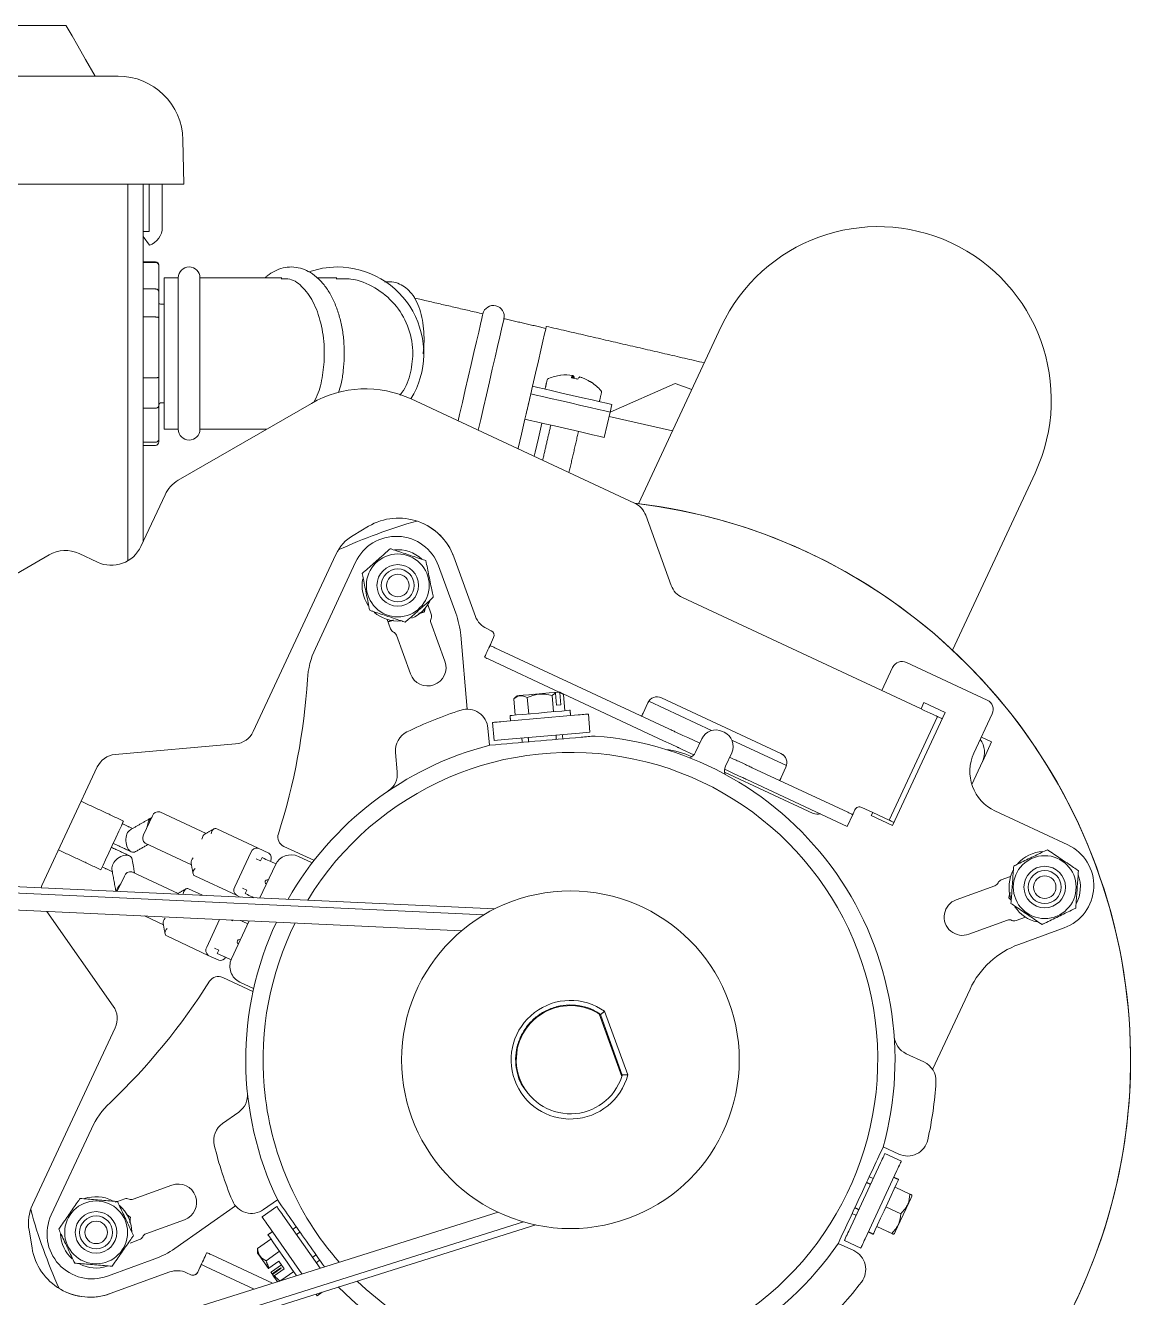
# Model space of a CAD drawing. Extents: x 7.8 to 40.8, y 9.2 to 40.5.
# Drawn here: x 34.44 to 40.82, y 33.19 to 40.54 of the extents above; entities that cross this region are included whole.
import ezdxf

# ---------------------------------------------------------------- set-up
doc = ezdxf.new("R2010")
doc.units = 0
doc.header["$LTSCALE"] = 0.5
doc.header["$MEASUREMENT"] = 0
doc.layers.add('OBJ', color=3, linetype='CONTINUOUS')

msp = doc.modelspace()

# ---------------------------------------------------------------- linework, layer by layer
at = {"layer": 'OBJ', "linetype": 'Continuous', "lineweight": 15}
for p, q in [((18.7183468, 40.244176), (34.9683461, 40.244176)), ((34.9683461, 40.244176), (34.9748346, 40.244176)), ((35.3497783, 39.8757254), (35.3542557, 39.619172)), ((32.8401095, 39.619172), (34.9683461, 39.619172)), ((35.3542557, 39.619172), (34.9683461, 39.619172)), ((35.0308465, 37.4444285), (35.0308465, 39.619172)), ((35.1206477, 39.619172), (35.1206477, 37.5571892)), ((35.1206477, 39.619172), (35.1206477, 39.3563953)), ((35.1556478, 39.3463986), (35.1556478, 39.619172)), ((35.2306464, 39.619172), (35.2306464, 39.3714607)), ((35.1206477, 39.3563953), (35.1206477, 39.3463986)), ((35.1206477, 39.3463986), (35.1556478, 39.3463986)), ((35.1560233, 39.2673075), (35.1206477, 39.3178353)), ((35.1206477, 39.3178353), (35.1206477, 39.266397)), ((35.1206477, 39.266397), (35.1206477, 39.1715927)), ((35.1206477, 39.168176), (35.1906456, 39.168176)), ((35.210646, 39.1515994), (35.210646, 39.1510268)), ((35.210646, 39.1486708), (35.210646, 38.9982042)), ((35.1906456, 39.0146964), (35.1206477, 39.0146964)), ((35.2406478, 38.204092), (35.2406478, 39.0790976)), ((35.3231463, 39.0790976), (35.3231463, 38.204092)), ((35.4481471, 38.6415901), (35.4481471, 39.0790976)), ((35.9210513, 39.0790976), (35.6406466, 39.0790976)), ((36.239272, 39.0790976), (36.1270158, 39.0790976)), ((35.210646, 38.9982042), (35.210646, 38.8479442)), ((35.1206477, 38.8528158), (35.1906456, 38.8528158)), ((35.210646, 38.8479442), (35.210646, 38.5041615)), ((37.9814383, 37.7743754), (38.4583389, 38.7970878)), ((37.9814383, 37.7743754), (38.4583389, 38.7970878)), ((35.4481471, 38.204092), (35.4481471, 38.6415901)), ((35.1906456, 38.5021528), (35.1206477, 38.5021528)), ((35.210646, 38.5041615), (35.210646, 38.3408636)), ((37.6018131, 38.515585), (37.5998794, 38.5008762)), ((37.6034698, 38.5001722), (37.6056311, 38.5147026)), ((37.6451227, 38.5055883), (37.6450171, 38.5052691)), ((37.3689771, 38.4529391), (37.3588561, 38.4090945)), ((37.8168098, 38.3033643), (38.1934643, 38.4678543)), ((38.1934643, 38.4678543), (38.2887519, 38.4334056)), ((35.3226253, 37.9098797), (36.0920438, 38.354108)), ((36.0920697, 38.3540986), (35.3226511, 37.9098704)), ((36.6686812, 38.3792827), (36.6687047, 38.3792734)), ((37.9580752, 37.7780268), (36.6687047, 38.3792734)), ((37.3588561, 38.4090945), (37.3532312, 38.3847363)), ((37.3589711, 38.4090663), (37.3533485, 38.3847082)), ((37.3588561, 38.4090945), (37.358957, 38.4090663)), ((35.1206477, 38.3262393), (35.1906456, 38.3262393)), ((35.210646, 38.3408636), (35.210646, 38.1475474)), ((37.3251114, 38.2629364), (37.3322264, 38.2937524)), ((37.7830652, 38.1572155), (37.8168098, 38.3033643)), ((37.8111849, 38.2790061), (38.1773358, 38.1944708)), ((37.8269309, 38.3472089), (37.8168098, 38.3033643)), ((35.6406466, 38.204092), (35.8322145, 38.204092)), ((35.1906456, 38.1290559), (35.1206477, 38.1290559)), ((35.210646, 38.1475474), (35.210646, 38.1315902)), ((40.2709537, 37.951847), (39.7940531, 36.9291346)), ((40.2709537, 37.951847), (39.7940531, 36.9291346)), ((35.2462399, 37.8265271), (35.1068283, 37.5275464)), ((35.1068518, 37.5275371), (35.2462657, 37.8265083)), ((38.1701269, 37.3024662), (38.0227087, 37.7074962)), ((36.421681, 37.644165), (36.3324594, 37.5914407)), ((33.9774083, 37.1332171), (34.5763564, 37.4790273)), ((34.5763799, 37.4790086), (33.977433, 37.1332077)), ((34.7498083, 37.4865929), (34.7498317, 37.4865835)), ((34.7498317, 37.4865835), (34.8570145, 37.4366095)), ((36.2330675, 37.4818621), (35.7559605, 36.4587084)), ((36.914121, 37.4677447), (37.0393869, 37.1235771)), ((37.0394127, 37.1235678), (36.9141444, 37.4677353)), ((36.3463562, 37.4360181), (36.1147077, 36.9392533)), ((36.8263168, 37.4150673), (36.9257579, 37.1418528)), ((36.7640111, 37.1915358), (36.7838496, 37.1370281)), ((39.6125241, 36.5894726), (38.2347604, 37.2319356)), ((36.5489275, 37.0515259), (36.529089, 37.1060337)), ((36.7827819, 37.1125573), (36.7826294, 37.1122288)), ((36.5657999, 37.033316), (36.5654737, 37.0334662)), ((36.7815616, 37.0877674), (36.862875, 36.8643579)), ((37.1040462, 37.0530278), (37.1040228, 37.0530372)), ((37.1040462, 37.0530278), (37.129627, 37.0411068)), ((36.6636594, 36.7918468), (36.582346, 37.0152563)), ((36.9913653, 36.5874263), (36.9540091, 37.0144209)), ((37.1230681, 36.9558863), (37.1230118, 36.9559144)), ((37.1441128, 37.0012421), (37.1314339, 36.9740587)), ((37.1441362, 37.0012327), (37.1314573, 36.9740493)), ((37.091372, 36.8879182), (37.0913157, 36.8879464)), ((38.1569036, 36.473802), (37.1514014, 36.9426794)), ((37.5232664, 36.6865202), (37.1197054, 36.8747019)), ((39.4484706, 36.829271), (39.3859232, 36.6951371)), ((39.5282047, 36.8582942), (39.9949536, 36.6406387)), ((37.3771599, 36.6737357), (37.3513023, 36.6714736)), ((37.4821415, 36.6678691), (37.4904204, 36.5732245)), ((37.5207883, 36.6863043), (37.4962894, 36.6841642)), ((37.5077762, 36.6108833), (37.5016561, 36.680832)), ((37.5245852, 36.6866329), (37.5207883, 36.6863043)), ((37.5261551, 36.6829815), (37.5322728, 36.6130235)), ((38.1252076, 36.405834), (37.545712, 36.6760542)), ((37.5476245, 36.6735949), (37.5559034, 36.5789596)), ((37.2604169, 36.6484671), (37.2686982, 36.5538318)), ((37.3385389, 36.6553005), (37.3468178, 36.5606652)), ((37.5077762, 36.6108833), (37.5322728, 36.6130235)), ((38.0071035, 36.5657246), (38.0345733, 36.6246346)), ((38.0395599, 36.6333454), (38.4020946, 36.4642935)), ((38.8031024, 36.3324686), (38.1143098, 36.6536579)), ((39.6124983, 36.589482), (39.6294035, 36.6257329)), ((39.6294035, 36.6257329), (39.751755, 36.5686814)), ((37.6316741, 36.5544701), (37.1983295, 36.5165578)), ((37.6914453, 36.5596984), (37.700562, 36.4554982)), ((39.7067464, 36.5455341), (39.4278178, 35.9473663)), ((39.751755, 36.5686814), (39.4474709, 35.9161372)), ((39.7348521, 36.5324305), (39.7329912, 36.533294)), ((40.0239745, 36.5609093), (39.9178524, 36.3333322)), ((37.1113701, 36.4778852), (37.120001, 36.3792231)), ((37.147675, 36.4071199), (37.1385583, 36.5113295)), ((37.6407908, 36.4502699), (37.2074462, 36.4123482)), ((37.6407908, 36.4502699), (37.700562, 36.4554982)), ((38.1074083, 36.4968836), (38.1073966, 36.496893)), ((38.2002883, 36.453574), (38.2370695, 36.4364248)), ((38.4662775, 36.459741), (38.4753403, 36.455517)), ((35.6535672, 36.3870139), (34.9576314, 36.3261233)), ((37.2074462, 36.4123482), (37.147675, 36.4071199)), ((38.0757122, 36.4289155), (38.0757005, 36.4289155)), ((38.1685922, 36.3855965), (38.1252076, 36.405834)), ((38.1685922, 36.3855965), (38.2053735, 36.3684473)), ((38.2370695, 36.4364248), (38.264835, 36.4234713)), ((38.264835, 36.4234713), (38.3348399, 36.3908342)), ((38.3107517, 36.3391706), (38.346674, 36.4162061)), ((38.5200813, 36.4092694), (38.8355659, 36.2621633)), ((39.9614272, 36.4267754), (40.0202903, 36.3993291)), ((40.0202903, 36.3993291), (39.9685727, 36.2884081)), ((36.5876635, 36.225246), (36.5777677, 36.338354)), ((38.2331389, 36.3555032), (38.3006376, 36.3240301)), ((38.4829481, 36.258878), (38.5188704, 36.3359135)), ((38.5070387, 36.3105322), (38.5301061, 36.2997752)), ((34.8552381, 36.2544288), (34.5358816, 35.5695667)), ((38.4778465, 36.2413909), (38.4984101, 36.2318072)), ((38.9892238, 35.9863862), (38.4779662, 36.224786)), ((38.4984101, 36.2318072), (38.5261872, 36.2188537)), ((38.5261872, 36.2188537), (38.562999, 36.2016857)), ((38.5578833, 36.2868218), (38.594695, 36.2696632)), ((39.1893593, 35.9923655), (38.6380938, 36.2494257)), ((38.8320999, 36.2527392), (38.8046301, 36.1938292)), ((38.8321233, 36.2527298), (38.8046536, 36.1938198)), ((39.9056898, 36.1534951), (39.9674886, 36.2860239)), ((39.1576633, 35.924388), (38.6063977, 36.1814483)), ((38.8046301, 36.1938292), (38.79874, 36.1812042)), ((39.2302871, 36.0063796), (39.2260608, 35.9973122)), ((39.2701541, 36.0208912), (39.3335955, 35.9913048)), ((40.4601139, 35.8046249), (40.0387748, 36.001095)), ((35.1734706, 35.971058), (35.1227573, 35.8622959)), ((35.2160104, 35.9953504), (35.4834311, 35.87065)), ((39.2176715, 35.9791586), (39.1859755, 35.9111905)), ((39.3251195, 35.9731887), (39.3335721, 35.9913142)), ((39.4474709, 35.9161372), (39.3251195, 35.9731887)), ((39.3335955, 35.9913048), (39.4278178, 35.9473663)), ((39.4540626, 35.9351356), (39.4559235, 35.9342627)), ((35.5447512, 35.8972233), (35.7850729, 35.7851666)), ((39.1859755, 35.9111905), (39.1576633, 35.924388)), ((29.4021276, 35.7947596), (37.1498855, 35.4347007)), ((35.3989075, 35.6893955), (35.1314868, 35.8140959)), ((35.7850729, 35.7851666), (35.8459541, 35.7567722)), ((36.1054361, 35.7152179), (35.9328361, 35.7957077)), ((29.7512067, 35.7410216), (37.0869252, 35.4001112)), ((35.6495591, 35.5614755), (35.7425354, 35.7608648)), ((35.7975335, 35.7114915), (35.7718989, 35.72345)), ((35.8066197, 35.730978), (35.7975335, 35.7114915)), ((35.819078, 35.7251677), (35.8066197, 35.730978)), ((35.8860417, 35.693948), (35.8569223, 35.707521)), ((36.0963757, 35.7001337), (36.0164727, 35.7373984)), ((36.1054361, 35.7152179), (36.1072923, 35.7143168)), ((35.0541486, 35.6482449), (35.3215693, 35.5235444)), ((35.8835801, 35.6890294), (35.7943609, 35.4976938)), ((30.1084251, 35.6267872), (36.958571, 35.3084421)), ((34.5306368, 35.5564255), (34.5358816, 35.5695667)), ((34.9705918, 35.5359816), (35.0116111, 35.6239431)), ((35.6582886, 35.5132755), (35.4179669, 35.6253323)), ((39.8159402, 35.4873217), (40.0393474, 35.5686375)), ((40.0574048, 35.5851766), (40.0575573, 35.5855051)), ((40.0756147, 35.6020536), (40.1301224, 35.6218874)), ((35.3828917, 35.5501178), (35.4622081, 35.5131347)), ((35.6582886, 35.5132755), (35.6803259, 35.5029972)), ((35.6928687, 35.5539663), (35.7185034, 35.5420172)), ((35.7185034, 35.5420172), (35.7094172, 35.5225307)), ((35.7094172, 35.5225307), (35.7218755, 35.5167204)), ((35.75593, 35.4994773), (35.7566668, 35.5005004)), ((34.5645153, 35.4197009), (34.9474727, 34.8727837)), ((35.2370457, 35.3422806), (35.1270798, 35.3935594)), ((35.5618347, 35.3733595), (35.4876973, 35.21437)), ((35.6365165, 35.3661882), (35.6277213, 35.3702901)), ((35.7326771, 35.3654185), (35.6300093, 35.145238)), ((35.6382014, 35.369802), (35.6365165, 35.3661882)), ((35.6936337, 35.3632783), (35.6951145, 35.3671644)), ((35.7248863, 35.3487104), (35.6959053, 35.3622176)), ((40.1118562, 35.3694171), (39.8884491, 35.2881014)), ((40.1366508, 35.3681969), (40.1363246, 35.3683471)), ((40.2156269, 35.38697), (40.1611192, 35.3671268)), ((35.4964268, 35.1661606), (35.2561051, 35.2782267)), ((40.4391584, 35.324662), (40.1777639, 35.2295199)), ((35.5318517, 35.2086629), (35.5574864, 35.1967139)), ((35.5574864, 35.1967139), (35.5484002, 35.1772274)), ((35.557308, 35.1377663), (35.4964268, 35.1661606)), ((35.5484002, 35.1772274), (35.5608585, 35.1714171)), ((35.5608585, 35.1714171), (35.5987028, 35.1537703)), ((35.5987028, 35.1537703), (35.6278222, 35.140188)), ((35.5799484, 35.0389352), (35.7525485, 34.9584502)), ((35.7582813, 34.9750878), (35.6783782, 35.0123525)), ((39.8956204, 34.9709859), (39.6793635, 34.5072242)), ((35.7544352, 34.9576101), (35.7525485, 34.9584502)), ((37.7604295, 34.8237577), (37.7534764, 34.8282445)), ((37.7534764, 34.8282445), (37.8848647, 34.4672563)), ((37.7534764, 34.8282445), (37.8848647, 34.4672563)), ((37.8873076, 34.4751644), (37.7604295, 34.8237577)), ((37.785332, 34.8430565), (37.9187878, 34.4763894)), ((34.9583658, 34.7482616), (34.4812612, 33.7251033)), ((39.5266348, 34.5984569), (39.6295326, 34.5504775)), ((37.8805704, 34.4790599), (37.8846395, 34.4825)), ((37.8848647, 34.4672563), (37.8873076, 34.4751644)), ((35.5788127, 34.1960833), (35.671817, 34.2612072)), ((34.8208481, 34.1645585), (34.5891996, 33.6677843)), ((39.4835739, 34.0185975), (39.3938103, 34.0604522)), ((39.4041402, 34.0225352), (39.4989397, 33.9783292)), ((39.1949443, 33.573914), (39.3787824, 33.9681589)), ((39.2897439, 33.529708), (39.473582, 33.9239529)), ((39.3365194, 33.877527), (39.3141231, 33.8879695)), ((35.0632161, 33.7574682), (35.2866232, 33.8387839)), ((39.5486838, 33.7868669), (39.4625856, 33.8270179)), ((39.4952133, 33.8118023), (39.5588518, 33.7821267)), ((34.9594453, 33.73992), (34.9639743, 33.7415674)), ((34.9716408, 33.7443599), (35.0139507, 33.7597585)), ((35.0384191, 33.7586884), (35.0387476, 33.7585383)), ((35.8960455, 33.754441), (35.8149128, 33.6976289)), ((37.1698695, 33.682432), (30.6286047, 31.6238753)), ((35.302754, 33.4732948), (35.6538629, 33.7191476)), ((35.8067746, 33.6553049), (35.8924575, 33.7153038)), ((35.9268733, 33.6661557), (36.141978, 33.3589525)), ((39.4958586, 33.6735805), (39.4097581, 33.7137268)), ((37.3871002, 33.6092685), (29.988696, 31.2809656)), ((37.317391, 33.6266149), (30.3124466, 31.4221347)), ((34.4612091, 33.5785275), (34.4781706, 33.4762938)), ((35.3591296, 33.6395683), (35.1357225, 33.5582526)), ((35.8411904, 33.6061569), (36.0373413, 33.3260244)), ((39.4430311, 33.5602895), (39.3569305, 33.6004405)), ((39.453199, 33.5555492), (39.3895582, 33.5852248)), ((35.0994576, 33.5248364), (35.0449498, 33.5049979)), ((35.1176651, 33.5417088), (35.1175149, 33.5413802)), ((35.7805016, 33.473154), (35.8583209, 33.527643)), ((39.1338988, 33.5030737), (39.2236648, 33.4612143)), ((39.2643861, 33.475327), (39.1695865, 33.519533)), ((35.4879578, 33.4493873), (35.4879015, 33.4494107)), ((35.5162911, 33.4361757), (35.8672827, 33.2725023)), ((35.82995, 33.4025343), (35.9077693, 33.4570279)), ((35.1869755, 33.4130237), (34.9137656, 33.3135825)), ((35.4350434, 33.3361384), (35.4477223, 33.3633266)), ((35.4350692, 33.3361244), (35.4477481, 33.3633172)), ((35.4562618, 33.3814098), (35.4562054, 33.381438)), ((35.4845951, 33.3681982), (35.4562618, 33.3814098)), ((35.4845951, 33.3681982), (35.7613249, 33.2391565)), ((35.8340613, 33.370512), (35.8015885, 33.4168863)), ((35.8464915, 33.3593514), (35.9040123, 33.3996291)), ((35.8605877, 33.3392219), (35.9181062, 33.3794996)), ((35.8648234, 33.3265782), (35.9148491, 33.3616089)), ((35.8668228, 33.3237247), (35.9168508, 33.3587507)), ((35.9347744, 33.3556953), (35.8772536, 33.3154176)), ((35.9347744, 33.3556953), (35.9040123, 33.3996291)), ((35.9148491, 33.3616089), (35.9137696, 33.3565918)), ((35.9168508, 33.3587507), (35.9148491, 33.3616089)), ((35.274017, 33.3377295), (34.9298471, 33.2124611)), ((34.929873, 33.2124471), (35.2740428, 33.3377154)), ((35.3695957, 33.3335524), (35.3696215, 33.3335431)), ((35.3696215, 33.3335431), (35.3951998, 33.3216174)), ((35.857868, 33.3365139), (35.8648234, 33.3265782)), ((35.8962942, 33.2816354), (35.8648234, 33.3265782)), ((35.8668228, 33.3237247), (35.8737782, 33.313789)), ((35.9161444, 33.2878821), (35.9899955, 33.3395927)), ((36.1251103, 33.2006763), (36.1185468, 33.2100488)), ((36.1547813, 33.2214535), (36.1251103, 33.2006763))]:
    msp.add_line(p, q, dxfattribs=at)
at = {"layer": 'OBJ', "linetype": 'Continuous', "lineweight": 15, "flags": 128}
for points in [[(34.674521, 40.536586), (34.6759196, 40.5341643), (34.6871014, 40.5147998), (34.7094578, 40.4760803), (34.7429678, 40.4180338), (34.7876103, 40.3407167), (34.8433477, 40.244176)], [(36.2406471, 39.1415933), (36.156147, 39.1344032), (36.0771286, 39.1141001)], [(36.7660152, 38.9441189), (36.7465897, 38.9486057), (36.7272041, 38.953083), (36.7078959, 38.9575417), (36.6887051, 38.9619721), (36.6857812, 38.9626386)], [(36.9393098, 38.2530899), (36.9477037, 38.289444), (36.963689, 38.3586886), (36.9805402, 38.4316691), (36.9976825, 38.5059262), (37.0145337, 38.5789161), (37.0305166, 38.6481513), (37.0450916, 38.7112759), (37.0577611, 38.7661497), (37.068091, 38.8108955), (37.0757317, 38.8439925), (37.0804226, 38.8643144), (37.0820042, 38.8711666), (37.0820042, 38.8711666)], [(37.2038019, 38.8430444), (37.2022202, 38.8362016), (37.1975293, 38.8158797), (37.1898887, 38.7827827), (37.1795564, 38.738037), (37.1668892, 38.6831632), (37.1523143, 38.6200292), (37.136329, 38.5507939), (37.1194777, 38.4778041), (37.1023355, 38.4035564), (37.0854867, 38.3305665), (37.0695014, 38.2613313), (37.0551305, 38.1990796)], [(37.3689771, 38.4529391), (37.3865277, 38.5289608), (37.402757, 38.5992567), (37.4171513, 38.6616023), (37.4292553, 38.7140262), (37.4386841, 38.7548765), (37.445142, 38.7828484), (37.4484226, 38.7970503), (37.4488356, 38.7988431)], [(37.8269309, 38.3472089), (37.8191307, 38.3490111), (37.7962556, 38.3542957), (37.7598663, 38.3626967), (37.712443, 38.3736414), (37.6572172, 38.3863978), (37.5979552, 38.400074), (37.5386908, 38.4137596), (37.4834673, 38.4265065), (37.4360441, 38.4374606), (37.3996548, 38.4458616), (37.3767797, 38.4511368), (37.3689771, 38.4529391)], [(37.3322264, 38.2937524), (37.3348335, 38.3050445), (37.3374477, 38.316374), (37.3400689, 38.3277224), (37.3426948, 38.3390989), (37.3453254, 38.3504942), (37.3479583, 38.3618988), (37.3505936, 38.3733129), (37.3532312, 38.3847363)], [(37.8168098, 38.3033643), (37.8090073, 38.3051665), (37.7861322, 38.3104511), (37.7497429, 38.3188521), (37.7023196, 38.3297968), (37.6470962, 38.3425438), (37.5878318, 38.3562294), (37.5285674, 38.369915), (37.4733439, 38.3826619), (37.4259207, 38.3936066), (37.3895314, 38.4020076), (37.3666563, 38.4072922), (37.3589711, 38.4090663)], [(37.2855612, 38.0916317), (37.2862206, 38.0944852), (37.3050547, 38.1760638), (37.3251114, 38.2629364)], [(37.3251114, 38.2629364), (37.332914, 38.2611341), (37.355789, 38.2558589), (37.3921784, 38.2474579), (37.4396016, 38.2365038), (37.4948251, 38.2237569), (37.5540895, 38.2100713), (37.6133538, 38.196395), (37.6685773, 38.1836387), (37.7160006, 38.172694), (37.7523899, 38.164293), (37.7752649, 38.1590084), (37.7830652, 38.1572155)], [(37.3782182, 38.0484253), (37.3836577, 38.0719856), (37.4024919, 38.1535642), (37.4225486, 38.2404462)], [(37.4962894, 36.6841642), (37.4652011, 36.6814421), (37.4270799, 36.6781099), (37.3862179, 36.6745336), (37.3472121, 36.6711169), (37.3144506, 36.668254), (37.2916249, 36.6662546), (37.2812997, 36.6653535), (37.2808421, 36.665316)], [(39.7067464, 36.5455341), (39.7049418, 36.5463789), (39.6995845, 36.5488757), (39.6908808, 36.5529307), (39.679164, 36.5583937), (39.6648847, 36.5650582), (39.648592, 36.5726519), (39.6309124, 36.5808933), (39.6125241, 36.5894726)], [(37.1385583, 36.5113295), (37.1397058, 36.5114234), (37.1431084, 36.5117237), (37.1486324, 36.5122024), (37.1560642, 36.5128595), (37.1651222, 36.513648), (37.1754568, 36.5145491), (37.1866691, 36.5155347), (37.1983295, 36.5165578)], [(37.2389616, 36.5512318), (37.2397993, 36.5512975), (37.2515842, 36.55233), (37.2763881, 36.5544983), (37.3122026, 36.5576334), (37.3561269, 36.5614819), (37.4046015, 36.5657152), (37.4537002, 36.5700143), (37.4994456, 36.5740129), (37.53813, 36.5774015), (37.5666205, 36.5798983), (37.5826082, 36.5812969), (37.5856377, 36.5815597)], [(37.6316741, 36.5544701), (37.6433345, 36.5554839), (37.6545491, 36.5564695), (37.6648814, 36.5573706), (37.6739394, 36.5581684), (37.6813735, 36.5588161), (37.6868975, 36.5592948), (37.6902978, 36.5595952), (37.6914453, 36.5596984)], [(39.7329912, 36.533294), (39.7278638, 36.5356876), (39.7229335, 36.5379873), (39.7183904, 36.5400993), (39.7144082, 36.5419578), (39.7111417, 36.5434878), (39.7087129, 36.5446142), (39.7072204, 36.5453088), (39.7067464, 36.5455341)], [(37.543309, 36.417126), (37.543079, 36.4197542), (37.5422694, 36.4290094), (37.5416664, 36.4358897), (37.5412956, 36.4401231), (37.5411712, 36.4415498)], [(38.1569036, 36.473802), (38.1630706, 36.4709297), (38.1691625, 36.4680856), (38.1751112, 36.4653166), (38.1808417, 36.4626414), (38.1862859, 36.460107), (38.1913828, 36.4577229), (38.196069, 36.4555452), (38.2002883, 36.453574)], [(37.3070658, 36.4210683), (37.3071901, 36.4196416), (37.3075609, 36.4154083), (37.308164, 36.4085279), (37.3089736, 36.3992728), (37.30922, 36.3964474)], [(38.2331389, 36.3555032), (38.2291919, 36.357343), (38.2252917, 36.359164), (38.2214855, 36.3609381), (38.21782, 36.3626464), (38.2143329, 36.3642703), (38.2110734, 36.3657909), (38.2080744, 36.3671895), (38.2053735, 36.3684473)], [(38.594695, 36.2696632), (38.598919, 36.267692), (38.6036076, 36.2655049), (38.6087068, 36.2631301), (38.6141534, 36.2605864), (38.6198862, 36.2579112), (38.6258349, 36.2551422), (38.6319268, 36.252298), (38.6380938, 36.2494257)], [(38.6063977, 36.1814483), (38.6002308, 36.1843206), (38.5941389, 36.1871647), (38.5881902, 36.1899431), (38.5824573, 36.1926089), (38.5770108, 36.1951527), (38.5719115, 36.1975275), (38.5672229, 36.1997145), (38.562999, 36.2016857)], [(34.9413598, 35.8013115), (34.9616019, 35.8447243), (34.9798634, 35.883885), (34.9943563, 35.9149639), (35.0036607, 35.9349103), (35.0068662, 35.9417907)], [(39.1893593, 35.9923655), (39.1948857, 35.9897842), (39.2001961, 35.9873061), (39.2050935, 35.9850252), (39.2093832, 35.9830258), (39.2129032, 35.9813832), (39.2155197, 35.9801629), (39.2171295, 35.979412), (39.2176715, 35.9791586)], [(34.8758533, 35.6608322), (34.8790612, 35.6677126), (34.8883656, 35.687659), (34.9028561, 35.7187379), (34.9211176, 35.7578986), (34.9413598, 35.8013115)], [(35.6842261, 35.3676712), (35.6854651, 35.3670893), (35.6906605, 35.3646675), (35.6959053, 35.3622176)], [(39.3787824, 33.9681589), (39.3837291, 33.9787657), (39.3884858, 33.9889689), (39.3928693, 33.9983695), (39.3967131, 34.0066062), (39.399867, 34.0133692), (39.4022089, 34.0183957), (39.4036521, 34.0214886), (39.4041402, 34.0225352)], [(39.4989397, 33.9783292), (39.4984516, 33.9772826), (39.4970085, 33.9741897), (39.4946665, 33.9691632), (39.4915126, 33.9624002), (39.4876688, 33.9541635), (39.4832853, 33.9447629), (39.4785287, 33.9345597), (39.473582, 33.9239529)], [(39.4832947, 33.8714257), (39.4803145, 33.8650381), (39.4716202, 33.8463917), (39.4579134, 33.8169977), (39.4403066, 33.7792356), (39.4202241, 33.7361701), (39.399292, 33.6912836), (39.3792095, 33.648218), (39.3616027, 33.6104559), (39.3478959, 33.5810619), (39.3392016, 33.5624202), (39.3362238, 33.556028)], [(39.4590258, 33.5590974), (39.4656362, 33.5732758), (39.4771794, 33.5980281), (39.4923527, 33.6305713), (39.5094527, 33.6672399), (39.5265503, 33.7039085), (39.541726, 33.7364517), (39.5532668, 33.761204), (39.5598796, 33.7753824)], [(35.8411904, 33.6061569), (35.8344767, 33.6157452), (35.8280187, 33.6249675), (35.82207, 33.6334624), (35.8168558, 33.6409106), (35.8125755, 33.6470259), (35.8093935, 33.6515643), (35.8074364, 33.6543615), (35.8067746, 33.6553049)], [(35.8924575, 33.7153038), (35.8931192, 33.7143604), (35.8950787, 33.7115632), (35.8982584, 33.7070201), (35.9025386, 33.7009095), (35.9077529, 33.6934612), (35.9137039, 33.6849617), (35.9201595, 33.6757441), (35.9268733, 33.6661557)], [(39.2149893, 33.674904), (39.2173758, 33.6737917), (39.2257956, 33.6698634), (39.2320517, 33.6669489), (39.2359049, 33.6651514), (39.237205, 33.664546)], [(36.00431, 33.5983003), (36.0021535, 33.5967891), (35.9945433, 33.5914575), (35.9888879, 33.5875011), (35.9854055, 33.5850606), (35.9842298, 33.5842393)], [(35.9521489, 33.3936452), (35.9237522, 33.4341998), (35.8967166, 33.4728114), (35.8732314, 33.5063496), (35.8551999, 33.5321016), (35.8440838, 33.547979), (35.8407469, 33.5527427)], [(39.1695865, 33.519533), (39.1700746, 33.5205796), (39.1715155, 33.5236725), (39.1738598, 33.528699), (39.1770136, 33.535462), (39.1808551, 33.5437034), (39.1852386, 33.553104), (39.1899976, 33.5633025), (39.1949443, 33.573914)], [(39.2897439, 33.529708), (39.2847971, 33.5190965), (39.2800405, 33.508898), (39.2756546, 33.4994974), (39.2718132, 33.491256), (39.2686593, 33.484493), (39.2663174, 33.4794665), (39.2648742, 33.4763736), (39.2643861, 33.475327)], [(35.4879578, 33.4493873), (35.4885046, 33.4491291), (35.4901191, 33.4483782), (35.4927379, 33.447158), (35.4962602, 33.4455153), (35.5005546, 33.4435113), (35.505452, 33.4412257), (35.5107648, 33.4387523), (35.5162911, 33.4361757)], [(35.7802717, 33.4473316), (35.780748, 33.4466511), (35.7873679, 33.4371988), (35.801084, 33.4176091), (35.820357, 33.390083), (35.8430161, 33.3577228)], [(36.0063328, 33.3162624), (36.0038994, 33.3197354), (35.979607, 33.3544328), (35.9521489, 33.3936452)], [(35.8737782, 33.313789), (35.8943512, 33.2844091), (35.8972962, 33.2802039)]]:
    msp.add_lwpolyline(points, dxfattribs=at)
at = {"layer": 'OBJ', "linetype": 'Continuous', "lineweight": 15}
for centre, radius in [((36.5905471, 37.3026481), 0.1815064), ((36.5905471, 37.3026481), 0.12), ((36.5905471, 37.3026481), 0.095), ((36.5905471, 37.3026481), 0.095), ((36.5905471, 37.3026481), 0.065), ((36.5905471, 37.3026481), 0.065), ((40.3267398, 35.5604328), 0.1815064), ((40.3267398, 35.5604328), 0.12), ((40.3267398, 35.5604328), 0.095), ((40.3267398, 35.5604328), 0.095), ((40.3267398, 35.5604328), 0.065), ((40.3267398, 35.5604328), 0.065), ((37.5875358, 34.5634441), 0.975), ((34.8483318, 33.5664554), 0.1815064), ((34.8483318, 33.5664554), 0.12), ((34.8483318, 33.5664554), 0.095), ((34.8483318, 33.5664554), 0.095), ((34.8483318, 33.5664554), 0.065), ((34.8483318, 33.5664554), 0.065)]:
    msp.add_circle(centre, radius, dxfattribs=at)
for centre, radius, start, end in [((34.9748353, 39.8691764), 0.375, 1, 90), ((35.1206468, 39.3714622), 0.11, 288.76054988, 359.99999899), ((39.3646456, 38.3744684), 1, 335, 155), ((39.3646456, 38.3744684), 1, 335, 155), ((35.1906468, 39.1515948), 0.02, 0, 90), ((35.3856468, 39.0790948), 0.0625, 0, 180), ((36.2406468, 38.6415948), 0.5, 328.47214485, 90), ((35.2206468, 38.9365948), 0.01, 180, 270), ((37.1429035, 38.8571078), 0.0625, 347, 167), ((37.4674677, 38.4839053), 0.015, 113.1667612, 167), ((37.564797, 38.2564547), 0.2624, 97.26133146, 113.1667612), ((37.5631932, 38.2584488), 0.2600202, 81.45846981, 97.13063697), ((37.5319302, 38.5149304), 0.0018333, 70.17186698, 123.57202255), ((37.6215854, 38.4934039), 0.0297144, 131.71404606, 163.00903398), ((37.5406319, 38.1904346), 0.3160495, 73.56070532, 80.43143672), ((37.5740169, 38.4973547), 0.0360611, 1.31505442, 28.75536577), ((37.5549366, 38.173235), 0.3295902, 76.76494073, 78.58433874), ((37.6620972, 38.4770375), 0.0360366, 125.23872349, 152.70288067), ((37.562447, 38.2559127), 0.2626743, 56.96180089, 72.52974407), ((37.5672381, 38.2578543), 0.2596886, 56.85487215, 72.54748255), ((36.4045439, 37.8128112), 0.6250268, 65.00105499, 119.99859134), ((36.4045684, 37.8128075), 0.6250213, 65.00092201, 119.99874465), ((37.7068452, 38.4717483), 0.0045251, 65.63713941, 105.22901056), ((37.564797, 38.2564547), 0.2624, 40.8332388, 56.73866854), ((37.7519838, 38.4182195), 0.015, 347, 40.8332388), ((35.2206468, 38.3465948), 0.01, 90, 180), ((35.3856468, 38.2040948), 0.0625, 180, 0), ((35.1906468, 38.1315948), 0.02, 270, 0), ((35.4166451, 37.7470421), 0.1880315, 120.00143974, 154.99344562), ((35.4166367, 37.747073), 0.1879794, 119.99854838, 155.00276431), ((37.5875358, 34.5634441), 3.235, 226.6200736, 83.37992641), ((37.9052404, 37.6647295), 0.1250111, 20.0050403, 64.99858686), ((37.5875358, 34.5634441), 3.235, 290, 83.37992641), ((36.5946496, 37.3514529), 0.3399978, 19.99932738, 120.57957221), ((37.5875358, 34.5634441), 3.235, 105.91143822, 114.4814345), ((37.5875358, 34.5634441), 3.235, 105.91143822, 114.4814345), ((36.5946272, 37.3514648), 0.339996, 19.99900214, 65.0000556), ((36.459674, 37.376187), 0.2500354, 120.58301096, 154.99860512), ((36.5819965, 37.3261404), 0.26, 20, 155), ((34.6703485, 37.3162216), 0.18799, 64.99605118, 119.99899942), ((34.6703789, 37.3162556), 0.1879477, 64.99237509, 120.00886498), ((34.9364466, 37.6069972), 0.1879956, 244.99744502, 334.99987583), ((34.9364718, 37.6069852), 0.187993, 244.99729493, 335.00037183), ((36.5905471, 37.3026481), 0.206, 47.37083324, 95.44869301), ((36.5905471, 37.3026481), 0.206, 169.17259044, 214.16276675), ((38.2875415, 37.3451836), 0.1249438, 199.99225846, 245.0113687), ((36.5905471, 37.3026481), 0.206, 293.44731834, 334.01522829), ((36.5905471, 37.3026481), 0.206, 228.33230204, 274.70339426), ((36.8116312, 37.0987095), 0.032, 155, 200), ((36.7537798, 37.1260837), 0.032, 335, 20), ((36.4559108, 36.9708452), 0.5, 5, 20), ((37.1568643, 37.1663388), 0.1250179, 200.00146272, 244.99664102), ((37.1568913, 37.1663287), 0.1250188, 200.00098463, 244.99504685), ((36.578997, 37.0624679), 0.032, 200, 245), ((36.552276, 37.0043119), 0.032, 20, 65), ((37.1169082, 37.0139191), 0.0300132, 335.01500881, 64.98152404), ((37.1169353, 37.0139118), 0.0300108, 335.00863045, 64.98194718), ((110.6420911, 2.6743771), 81.1189551, 154.986493572, 155.053593013), ((48.7473891, 31.55337), 12.818488, 154.98346667, 155.0728845), ((36.9611587, 36.571539), 0.4170581, 62.86079288, 67.15634835), ((36.5678622, 36.7279408), 0.5, 155, 176.37487509), ((33.7837945, 29.7600849), 7.8578672, 64.87899746, 65.10696074), ((36.7632672, 36.8281033), 0.106, 200, 20), ((39.5028485, 36.8039124), 0.06, 65, 155), ((32.376266, 36.9934991), 3.7, 342.29596071, 356.37487509), ((36.9918258, 36.467428), 0.12, 5, 107.37362512), ((38.0889546, 36.5992741), 0.060004, 65.00377447, 154.99817728), ((39.969597, 36.586264), 0.06, 335, 65), ((37.5875358, 34.5634441), 2.115, 107.37362512, 116.5019212), ((39.5960294, 35.8174684), 1.7562952, 154.78333902, 155.21480941), ((35.6426896, 36.5115148), 0.1249752, 274.99322679, 335.00526523), ((36.6973113, 36.3488083), 0.12, 116.5019212, 185), ((38.4282408, 36.3781728), 0.09, 65, 155), ((38.4373038, 36.3739466), 0.09, 335, 65), ((37.5875358, 34.5634441), 1.875, 104.36678888, 150.38148903), ((37.5875358, 34.5634441), 1.875, 344.36678888, 85.63321112), ((39.8542211, 36.3388527), 0.1249816, 334.99532239, 36.30661756), ((34.9685199, 36.2016067), 0.1249918, 94.99761231, 155.00087971), ((37.5875358, 34.5634441), 1.775, 226.08081231, 148.72740083), ((38.0788737, 35.8591978), 0.5, 65, 83.12795682), ((38.256372, 36.3645294), 0.06, 288.6065655, 335), ((40.6745482, 40.8620234), 5.041105, 244.82456824, 245.17291704), ((38.7777139, 36.2780959), 0.0600067, 335.00335694, 64.99453307), ((38.7777456, 36.2780895), 0.0600005, 334.99743206, 65.00045795), ((40.1444304, 36.227673), 0.25, 155, 245), ((36.4681199, 36.2147869), 0.12, 304.13264711, 5), ((38.5373274, 36.2335177), 0.06, 155, 201.39343451), ((40.3935793, 35.4455636), 1.7562951, 154.78333901, 155.21480942), ((39.2574764, 35.993702), 0.0299997, 65.00134477, 155.00169092), ((35.2076171, 35.9606553), 0.0356959, 76.40039532, 163.05668597), ((39.0145803, 36.0407622), 0.06, 245, 286.40962211), ((54.6460647, 28.8013266), 17.0164253, 154.98315621, 155.05048609), ((39.9060421, 36.9392746), 1.1011724, 244.26009928, 245.76670741), ((35.1526767, 35.8428241), 0.0356976, 146.94358034, 233.58755126), ((35.9581926, 35.8500823), 0.06, 162.29596071, 245), ((35.7766955, 35.7504508), 0.0357122, 76.43304699, 163.04582241), ((40.3502321, 35.5689833), 0.26, 290, 65), ((18.3683665, -1.7481214), 41.3373285, 64.97148077, 65.02935737), ((35.8247628, 35.7280438), 0.0356987, 326.94518175, 53.58594984), ((35.9742103, 35.6467635), 0.1, 65, 155), ((40.3267398, 35.5604328), 0.206, 92.98301745, 139.40035742), ((35.0457712, 35.6135291), 0.0357123, 76.43309516, 163.04577424), ((40.3267398, 35.5604328), 0.206, 150.57362216, 199.30463426), ((40.3267398, 35.5604328), 0.206, 332.20978366, 20.30086805), ((35.6794743, 35.542003), 0.0356945, 146.93882946, 233.59230214), ((35.8375309, 35.5896783), 0.0133463, 65, 245), ((40.0284036, 35.5987039), 0.032, 290, 335), ((40.0865596, 35.5719829), 0.032, 110, 155), ((49.1886788, 64.3493076), 31.8225215, 244.96418713, 245.03937243), ((39.852195, 35.3877127), 0.106, 110, 290), ((40.3267398, 35.5604328), 0.206, 213.42849426, 257.97914106), ((37.5875358, 34.5634441), 1.875, 154.92294129, 205.63321112), ((37.5875358, 34.5634441), 1.775, 153.58484306, 185), ((40.1228011, 35.3393487), 0.032, 65, 110), ((40.1501753, 35.3972001), 0.032, 245, 290), ((35.5176304, 35.1948951), 0.0357108, 146.95131707, 233.575902), ((35.6765134, 35.244375), 0.0133463, 65, 245), ((40.3487742, 34.7596776), 0.5, 110, 155), ((35.5658566, 35.170479), 0.0338113, 255.35494768, 332.86157674), ((35.7206393, 35.1029788), 0.1, 155, 245), ((35.5545921, 34.9845583), 0.06, 65, 147.70403929), ((32.376266, 36.9934991), 3.7, 313.62512491, 327.70403929), ((37.5875358, 34.5634441), 0.3425, 54.72477444, 345.27522556), ((34.845085, 34.8010894), 0.1249933, 334.9983248, 35.000607), ((37.5875358, 34.5634441), 0.3125, 57.92648937, 342.07351063), ((37.5875358, 34.5634441), 0.3125, 57.92648937, 342.07351063), ((39.5773485, 34.7072153), 0.12, 184.13264711, 245), ((39.5788188, 34.441719), 0.12, 356.5019212, 65), ((37.5875358, 34.5634441), 1.775, 185, 221.22337008), ((37.5875358, 34.5634441), 2.115, 347.37362512, 356.5019212), ((35.2740015, 33.9532477), 0.5, 133.62512491, 155), ((35.6029871, 34.3595038), 0.12, 305, 5.86735289), ((35.6476422, 34.0977857), 0.12, 125, 193.4980788), ((39.5342892, 34.1273521), 0.12, 245, 347.37362512), ((37.5875358, 34.5634441), 2.115, 193.4980788, 202.62637488), ((35.3228766, 33.7391756), 0.106, 290, 110), ((34.7078293, 33.6194486), 0.2499921, 154.9991126, 189.4211102), ((34.8483318, 33.5664554), 0.206, 63.10931176, 109.05100607), ((34.8483318, 33.5664554), 0.206, 1.04185352, 49.12385917), ((35.0248962, 33.7296881), 0.032, 65, 110), ((35.0522704, 33.7875395), 0.032, 245, 290), ((35.7460845, 33.7959272), 0.12, 202.62637488, 305), ((37.5875358, 34.5634441), 3.235, 195.5185655, 204.08856178), ((37.5875358, 34.5634441), 3.235, 195.5185655, 204.08856178), ((34.8248395, 33.5579049), 0.26, 155, 290), ((34.8483318, 33.5664554), 0.206, 182.59035212, 228.20572438), ((35.0885119, 33.5549053), 0.032, 290, 335), ((35.146668, 33.5281843), 0.032, 110, 155), ((37.5875358, 34.5634441), 1.875, 224.36678888, 325.63321112), ((34.8135882, 33.5319468), 0.3400032, 189.4207672, 289.99942226), ((35.015965, 33.8828716), 0.5, 290, 305), ((95.9899971, 5.1580627), 66.7899989, 154.938767951, 155.020262963), ((39.1729506, 33.352459), 0.12, 322.62637488, 65), ((34.8483318, 33.5664554), 0.206, 242.39273136, 287.98603593), ((53.3212778, 25.0324448), 19.7196982, 154.9516184, 155.00972042), ((34.7964809, 35.3020606), 2.3234538, 304.69535778, 305.30472935), ((35.3167648, 33.2202798), 0.1249872, 64.99543637, 109.99981854), ((35.3167954, 33.2202486), 0.1250049, 65.00167304, 109.99919805), ((35.4078557, 33.3488117), 0.0299964, 244.99509085, 335.00794485), ((35.4078809, 33.348806), 0.0300005, 244.99505907, 334.99389706), ((34.8135582, 33.5319783), 0.340021, 245.00201824, 289.99908111), ((37.5875358, 34.5634441), 2.115, 313.4980788, 322.62637488)]:
    msp.add_arc(centre, radius, start, end, dxfattribs=at)
for centre, major_axis, ratio, start_param, end_param in [((35.1849633, 35.8994925), (-0.0028232, 0.0670298), 0.613676018, 0.308123183, 1.4245738), ((35.0613886, 35.8286531), (-0.0028232, 0.0670298), 0.613676018, 0.308123183, 2.83346947), ((35.4852917, 35.8256497), (-0.0017734, 0.0428886), 0.614014407, 0.307739854, 1.263056472), ((35.5384654, 35.8560233), (-0.0017734, 0.0428886), 0.614014407, 5.975445453, 7.54624178), ((34.9979367, 35.6925802), (0.0531625, 0.0409233), 0.613676018, 0.308123183, 2.83346947), ((34.9979367, 35.6925802), (0.0531625, 0.0409233), 0.613676018, 5.975062124, 6.59130849), ((35.0613886, 35.8286531), (-0.0028232, 0.0670298), 0.613676018, 2.83346947, 3.449715837), ((35.4345775, 35.7168928), (0.0339945, 0.0262098), 0.614014407, 1.878536181, 2.833852799), ((35.4454894, 35.6566356), (0.0339945, 0.0262098), 0.614014407, 1.878536181, 3.449332508), ((35.0231029, 35.5523819), (0.0531625, 0.0409233), 0.613676018, 1.717018854, 2.557343385), ((35.3766051, 35.5089127), (-0.0017734, 0.0428886), 0.614014407, 5.975445453, 7.54624178), ((35.2727171, 35.3697822), (0.0339945, 0.0262098), 0.614014407, 1.878536181, 2.833852799), ((35.283629, 35.309525), (0.0339945, 0.0262098), 0.614014407, 1.878536181, 3.449332508)]:
    msp.add_ellipse(centre, major_axis=major_axis, ratio=ratio, start_param=start_param, end_param=end_param, dxfattribs=at)
for points in [[(34.674521, 40.536586), (19.0121716, 40.536586)], [(35.1906456, 39.1715927), (35.1206477, 39.1715927)], [(35.3231463, 39.0790976), (35.2406478, 39.0790976)], [(35.6406466, 39.0790976), (35.4481471, 39.0790976)], [(37.0820042, 38.8711666), (36.7660152, 38.9441189)], [(35.2406478, 38.9265942), (35.2206474, 38.9265942)], [(37.4461253, 38.7871005), (37.2038019, 38.8430444)], [(38.3609604, 38.5882651), (37.4488356, 38.7988431)], [(37.4528531, 38.4872751), (37.4410823, 38.4362967)], [(35.2206474, 38.3565954), (35.2406478, 38.3565954)], [(37.3322264, 38.2937524), (37.3533485, 38.3847082)], [(37.7548281, 38.3638606), (37.7665988, 38.4148484)], [(35.2406478, 38.204092), (35.3231463, 38.204092)], [(35.4481471, 38.204092), (35.6406466, 38.204092)], [(37.4741911, 38.2285252), (37.427324, 38.0255221)], [(37.5792806, 37.954663), (37.6339878, 38.1916267)], [(35.1206477, 38.1115969), (35.1906456, 38.1115969)], [(36.7508629, 37.1766581), (36.7435672, 37.149484)], [(36.7508629, 37.1766581), (36.7435672, 37.149484)], [(36.5658069, 37.1019411), (36.5344112, 37.0935495)], [(36.5658069, 37.1019411), (36.5344112, 37.0935495)], [(36.7435672, 37.149484), (36.711559, 37.1409235)], [(36.7435672, 37.149484), (36.711559, 37.1409235)], [(37.2808421, 36.665316), (37.2639157, 36.6514614)], [(37.5016561, 36.680832), (37.4821415, 36.6678691)], [(37.5016561, 36.680832), (37.4962894, 36.6841642)], [(37.5207883, 36.6863043), (37.5261551, 36.6829815)], [(37.5436587, 36.6759416), (37.5245852, 36.6866329)], [(37.2604169, 36.6484671), (37.2648309, 36.6514051)], [(37.2389616, 36.5512318), (37.2416649, 36.52035)], [(37.588341, 36.5506779), (37.5856377, 36.5815597)], [(37.3439244, 36.4242973), (37.3461045, 36.3993854)], [(37.5064902, 36.4134183), (37.5043125, 36.4383208)], [(35.0068662, 35.9417907), (34.7625716, 36.055706)], [(35.0584266, 35.8989974), (34.9996855, 35.9263873)], [(35.1695845, 35.9627133), (35.046224, 35.8920044)], [(35.5287987, 35.8965662), (35.4756239, 35.8661913)], [(35.0409793, 35.7414721), (34.9362323, 35.7903104)], [(34.9468579, 35.813101), (35.0516049, 35.7642533)], [(35.0765544, 35.7653046), (35.1481245, 35.8063333)], [(34.6315611, 35.7747475), (34.8758533, 35.6608322)], [(35.0707863, 35.6404822), (35.0562113, 35.7216853)], [(34.8834048, 35.677024), (34.9421459, 35.6496341)], [(34.9396608, 35.6634792), (34.9624819, 35.5363571)], [(35.3973048, 35.6982377), (35.4082167, 35.637976)], [(35.3669393, 35.5494607), (35.3152968, 35.5199588)], [(40.1193936, 35.4981162), (40.1267972, 35.5295049)], [(40.1193936, 35.4981162), (40.1267972, 35.5295049)], [(40.1333467, 35.4849844), (40.1193936, 35.4981162)], [(40.1333467, 35.4849844), (40.1193936, 35.4981162)], [(35.2354453, 35.3511227), (35.2463572, 35.2908704)], [(37.755518, 34.8267849), (37.746298, 34.8320226)], [(37.785332, 34.8430565), (37.7604295, 34.8237577)], [(37.8873076, 34.4751644), (37.9187878, 34.4763894)], [(39.4832947, 33.8714257), (39.4551984, 33.8845246)], [(39.3208838, 33.8439935), (39.298227, 33.8545581)], [(39.5486838, 33.7868669), (39.5588518, 33.7821267)], [(39.5598796, 33.7753824), (39.5588518, 33.7821267)], [(35.0229454, 33.6708725), (35.0465479, 33.6535496)], [(35.0229454, 33.6708725), (35.0465479, 33.6535496)], [(35.0465479, 33.6535496), (35.0429505, 33.6208656)], [(35.0465479, 33.6535496), (35.0429505, 33.6208656)], [(39.2301838, 33.708644), (39.252843, 33.6980794)], [(35.8661399, 33.5705255), (35.8407469, 33.5527427)], [(36.025932, 33.568268), (36.0054528, 33.5539301)], [(39.3081274, 33.5691316), (39.3362238, 33.556028)], [(39.453199, 33.5555492), (39.4430311, 33.5602895)], [(39.453199, 33.5555492), (39.4590258, 33.5590974)], [(35.7800511, 33.4651614), (35.7802717, 33.4473316)], [(35.7816515, 33.4651802), (35.7805016, 33.473154)], [(36.0977978, 33.4220442), (36.1182769, 33.4363869)], [(35.82995, 33.4025343), (35.8464915, 33.3593514)], [(35.8430161, 33.3577228), (35.8464915, 33.3593514)], [(35.857868, 33.3365139), (35.8605877, 33.3392219)], [(35.8772536, 33.3154176), (35.8737782, 33.313789)]]:
    msp.add_open_spline(points, degree=1, dxfattribs=at)
for points, knots in [([(35.1906456, 39.168176), (35.1928706, 39.1679626), (35.1973192, 39.167536), (35.2032508, 39.1642556), (35.2078081, 39.1594094), (35.2101555, 39.1539977), (35.2106377, 39.1503019), (35.2106455, 39.1487709), (35.210646, 39.1486708)], [0, 0, 0, 0, 0.210826316, 0.421509553, 0.633538666, 0.848636181, 0.990100535, 1, 1, 1, 1]), ([(36.2490387, 38.4158997), (36.2540424, 38.4327049), (36.2660628, 38.4730766), (36.2770291, 38.5424322), (36.2828189, 38.6207919), (36.2810225, 38.699807), (36.2719854, 38.7773997), (36.2557439, 38.8518491), (36.2325118, 38.921443), (36.2024892, 38.9845711), (36.1659125, 39.0396268), (36.1232256, 39.0847711), (36.0769823, 39.1169272), (36.027837, 39.1366887), (35.97796, 39.1437282), (35.9274822, 39.1380209), (35.8801715, 39.1196487), (35.8460067, 39.0995201), (35.8293532, 39.0828274), (35.8256322, 39.0790976)], [0, 0, 0, 0, 0.0458308123, 0.1101012785, 0.1741926371, 0.2382372038, 0.3023597483, 0.3666628042, 0.4313016287, 0.4964164643, 0.5620725617, 0.6279787292, 0.6929947404, 0.7491620616, 0.8090826963, 0.867107782, 0.9246281406, 0.9831590037, 1, 1, 1, 1]), ([(35.1906456, 39.0146964), (35.1928708, 39.0145175), (35.1973205, 39.0141599), (35.2032514, 39.0113748), (35.2078042, 39.0072744), (35.2101577, 39.0026997), (35.2106376, 38.99959), (35.2106455, 38.9982887), (35.210646, 38.9982042)], [0, 0, 0, 0, 0.210826275, 0.421591102, 0.633727658, 0.848577649, 0.990166894, 1, 1, 1, 1]), ([(36.1049598, 38.3591861), (36.1141966, 38.3771695), (36.1394274, 38.4262922), (36.1613838, 38.5306347), (36.1702799, 38.6638218), (36.1539815, 38.8036607), (36.1110628, 38.932136), (36.0468129, 39.0260047), (35.97874, 39.0768356), (35.9344934, 39.0741455), (35.9177542, 39.0731277)], [0, 0, 0, 0, 0.072791914, 0.198834953, 0.324892119, 0.471208512, 0.617542851, 0.763999345, 0.910717678, 1, 1, 1, 1]), ([(36.6028909, 38.401895), (36.6069404, 38.4065902), (36.6385385, 38.4432263), (36.6677261, 38.5325411), (36.6845616, 38.6649351), (36.6545378, 38.8050605), (36.5772705, 38.9333668), (36.4617204, 39.0268431), (36.340883, 39.0769807), (36.2630219, 39.0740868), (36.2344379, 39.0730245)], [0, 0, 0, 0, 0.01967398, 0.15351401, 0.287347353, 0.442877066, 0.598403975, 0.75398863, 0.909685576, 1, 1, 1, 1]), ([(36.7368722, 38.6392059), (36.7383612, 38.6519532), (36.7427704, 38.6897002), (36.7426919, 38.7504315), (36.7368038, 38.8194583), (36.723173, 38.8832652), (36.7018061, 38.9404672), (36.6734716, 38.9868682), (36.6395127, 39.0217115), (36.6010246, 39.0453709), (36.5584503, 39.0582755), (36.528938, 39.0564992), (36.5148285, 39.05565)], [0, 0, 0, 0, 0.05641821, 0.167064042, 0.278580617, 0.391433952, 0.50596605, 0.621558821, 0.718823991, 0.81104892, 0.909664771, 1, 1, 1, 1]), ([(35.1906456, 38.8528158), (35.1928708, 38.852765), (35.1973208, 38.8526634), (35.2032525, 38.8518469), (35.2078049, 38.8506273), (35.2101569, 38.8492658), (35.2106373, 38.8483608), (35.2106455, 38.8479693), (35.210646, 38.8479442)], [0, 0, 0, 0, 0.210794739, 0.421546279, 0.633752156, 0.848753959, 0.990320653, 1, 1, 1, 1]), ([(35.210646, 38.5041615), (35.2106455, 38.5041489), (35.2106375, 38.5039534), (35.2101572, 38.5036246), (35.207806, 38.5030371), (35.20325, 38.5025498), (35.1973211, 38.5022226), (35.1928709, 38.5021761), (35.1906456, 38.5021528)], [0, 0, 0, 0, 0.009752971, 0.151361553, 0.366311231, 0.578394378, 0.789179404, 1, 1, 1, 1]), ([(35.210646, 38.3408636), (35.2106455, 38.3407884), (35.2106375, 38.3396278), (35.2101561, 38.3368897), (35.2078086, 38.3328134), (35.2032498, 38.3291804), (35.19732, 38.3267157), (35.1928708, 38.3263981), (35.1906456, 38.3262393)], [0, 0, 0, 0, 0.009798018, 0.151359858, 0.366463765, 0.57846726, 0.789183017, 1, 1, 1, 1]), ([(35.210646, 38.1475474), (35.2106455, 38.1474535), (35.2106375, 38.1460034), (35.2101561, 38.142494), (35.2078078, 38.1373632), (35.2032508, 38.1327636), (35.1973208, 38.129651), (35.1928709, 38.1292543), (35.1906456, 38.1290559)], [0, 0, 0, 0, 0.009796869, 0.151351822, 0.366459934, 0.578526039, 0.789236608, 1, 1, 1, 1]), ([(36.3852353, 37.3713635), (36.4073642, 37.3909363), (36.4518782, 37.4303085), (36.5091565, 37.4809892), (36.5391628, 37.5075246), (36.5473999, 37.5148089)], [0, 0, 0, 0, 0.417651267, 0.840139267, 1, 1, 1, 1]), ([(36.5473999, 37.5148089), (36.5531744, 37.5128785), (36.5833256, 37.5027995), (36.6437654, 37.4825619), (36.7087605, 37.4608068), (36.7437879, 37.4490856), (36.7527121, 37.4460993)], [0, 0, 0, 0, 0.088716517, 0.463221697, 0.863240833, 1, 1, 1, 1]), ([(36.7527121, 37.4460993), (36.7585991, 37.4171465), (36.7704408, 37.3589086), (36.7856865, 37.2839615), (36.7936686, 37.2447099), (36.7958597, 37.2339349)], [0, 0, 0, 0, 0.417676578, 0.840146401, 1, 1, 1, 1]), ([(36.428383, 37.1591991), (36.4224947, 37.1881518), (36.4106505, 37.2463892), (36.3954089, 37.3213371), (36.3874266, 37.3605886), (36.3852353, 37.3713635)], [0, 0, 0, 0, 0.41767863, 0.840146392, 1, 1, 1, 1]), ([(36.7958597, 37.2339349), (36.7737322, 37.2143574), (36.7292238, 37.1749781), (36.6719319, 37.1243119), (36.6419319, 37.0977679), (36.6336952, 37.0904801)], [0, 0, 0, 0, 0.417667632, 0.84011718, 1, 1, 1, 1]), ([(36.6336952, 37.0904801), (36.6247712, 37.0934701), (36.5897477, 37.1052044), (36.5247472, 37.1269419), (36.4643048, 37.1471698), (36.4341575, 37.1572654), (36.428383, 37.1591991)], [0, 0, 0, 0, 0.136770055, 0.536771308, 0.911272111, 1, 1, 1, 1]), ([(37.3385389, 36.6553005), (37.3236471, 36.6609949), (37.2963783, 36.671422), (37.2716436, 36.6556334), (37.2604169, 36.6484671)], [0, 0, 0, 0, 0.546112912, 1, 1, 1, 1]), ([(37.4821415, 36.6678691), (37.4552758, 36.6725129), (37.406082, 36.6810162), (37.3596248, 36.6633286), (37.3385389, 36.6553005)], [0, 0, 0, 0, 0.546121161, 1, 1, 1, 1]), ([(37.5476245, 36.6735949), (37.5446595, 36.6753547), (37.5375355, 36.6795829), (37.53035, 36.6817287), (37.5261551, 36.6829815)], [0, 0, 0, 0, 0.416189037, 1, 1, 1, 1]), ([(38.0013026, 36.5463601), (38.0007408, 36.5468144), (37.9996166, 36.5477235), (38.0000479, 36.5503925), (38.0010785, 36.5527444), (38.0015138, 36.553738)], [0, 0, 0, 0, 0.365876083, 0.732124119, 1, 1, 1, 1]), ([(37.1222961, 36.379805), (37.2090086, 36.3873907), (37.3841757, 36.4027145), (37.5885449, 36.4206027), (37.7034294, 36.4306489), (37.730301, 36.4329987)], [0, 0, 0, 0, 0.428901249, 0.866419237, 1, 1, 1, 1]), ([(38.7990639, 36.1818331), (38.7984093, 36.1805328), (38.7970994, 36.1779306), (38.7953093, 36.176462), (38.7940812, 36.176787), (38.7935634, 36.176924)], [0, 0, 0, 0, 0.3661391385, 0.7326937319, 1, 1, 1, 1]), ([(40.1474641, 35.6818206), (40.1559296, 35.6859306), (40.1891566, 35.7020626), (40.2508105, 35.7320018), (40.3081478, 35.7598383), (40.3367479, 35.7737216), (40.3422258, 35.7763808)], [0, 0, 0, 0, 0.1367588939, 0.5367749559, 0.9112760645, 1, 1, 1, 1]), ([(40.3422258, 35.7763808), (40.3666896, 35.7598173), (40.4158989, 35.7264997), (40.4792298, 35.6836218), (40.5123965, 35.6611603), (40.521502, 35.6549938)], [0, 0, 0, 0, 0.417657362, 0.840124705, 1, 1, 1, 1]), ([(40.1319763, 35.465864), (40.1340894, 35.4953324), (40.13834, 35.5546084), (40.1438123, 35.6308945), (40.1466774, 35.6708505), (40.1474641, 35.6818206)], [0, 0, 0, 0, 0.417653176, 0.840113952, 1, 1, 1, 1]), ([(40.521502, 35.6549938), (40.5193885, 35.6255255), (40.5151373, 35.5662499), (40.5096693, 35.4899652), (40.5068033, 35.4500136), (40.5060165, 35.4390466)], [0, 0, 0, 0, 0.417669931, 0.840146905, 1, 1, 1, 1]), ([(40.3112525, 35.3444771), (40.2867895, 35.3610436), (40.2375828, 35.394367), (40.1742553, 35.4372507), (40.1410828, 35.459701), (40.1319763, 35.465864)], [0, 0, 0, 0, 0.417671576, 0.840138732, 1, 1, 1, 1]), ([(40.5060165, 35.4390466), (40.5005386, 35.4363876), (40.4719371, 35.4225043), (40.4146075, 35.3946506), (40.3529418, 35.3647343), (40.3197186, 35.3485908), (40.3112525, 35.3444771)], [0, 0, 0, 0, 0.0887216422, 0.4632310667, 0.8632186144, 1, 1, 1, 1]), ([(37.7584513, 34.8281788), (37.7448082, 34.8366781), (37.7119811, 34.8571285), (37.6516932, 34.8754428), (37.5811925, 34.8824458), (37.5090851, 34.8726943), (37.441299, 34.8469218), (37.3816576, 34.8069768), (37.3323546, 34.7548235), (37.295625, 34.6922494), (37.2741542, 34.6228488), (37.2687889, 34.551893), (37.2793289, 34.485314), (37.298837, 34.4252114), (37.3240841, 34.3943654), (37.3359083, 34.379919)], [0, 0, 0, 0, 0.054936047, 0.132183543, 0.21325046, 0.296279577, 0.379127406, 0.459680737, 0.540233782, 0.623081491, 0.706107141, 0.787175497, 0.86442729, 0.936506234, 1, 1, 1, 1]), ([(39.393172, 34.0581713), (39.3507586, 33.9672131), (39.2647934, 33.7828552), (39.1788017, 33.5984499), (39.1352364, 33.5050261)], [0, 0, 0, 0, 0.49337818, 1, 1, 1, 1]), ([(34.6325561, 33.5842158), (34.6379133, 33.5919518), (34.6589415, 33.6223169), (34.6979643, 33.6786622), (34.7342558, 33.7310585), (34.7523555, 33.7571967), (34.7558227, 33.7622037)], [0, 0, 0, 0, 0.136750114, 0.536767518, 0.911263898, 1, 1, 1, 1]), ([(34.7558227, 33.7622037), (34.785267, 33.7597796), (34.8444947, 33.7549034), (34.9207186, 33.7486367), (34.9606393, 33.7453474), (34.9715985, 33.7444443)], [0, 0, 0, 0, 0.4176628318, 0.8401341303, 1, 1, 1, 1]), ([(34.9715985, 33.7444443), (34.9842227, 33.717733), (35.0096162, 33.664003), (35.0422945, 33.5948543), (35.0594094, 33.5586389), (35.0641078, 33.5486971)], [0, 0, 0, 0, 0.41766486, 0.840137851, 1, 1, 1, 1]), ([(36.1669861, 33.3668231), (36.1361373, 33.4108791), (36.046177, 33.5393536), (35.9561946, 33.6678637), (35.8970686, 33.7523056)], [0, 0, 0, 0, 0.342916078, 1, 1, 1, 1]), ([(39.4958586, 33.6735805), (39.5118345, 33.691349), (39.5410887, 33.7238857), (39.5463127, 33.7672047), (39.5486838, 33.7868669)], [0, 0, 0, 0, 0.54610696, 1, 1, 1, 1]), ([(39.4430311, 33.5602895), (39.4590067, 33.5780597), (39.4882599, 33.6105991), (39.4934864, 33.6539185), (39.4958586, 33.6735805)], [0, 0, 0, 0, 0.546115622, 1, 1, 1, 1]), ([(34.7250653, 33.3884685), (34.7124411, 33.4151783), (34.687047, 33.4689065), (34.6543676, 33.538054), (34.6372544, 33.5742724), (34.6325561, 33.5842158)], [0, 0, 0, 0, 0.41764669, 0.840119919, 1, 1, 1, 1]), ([(35.0641078, 33.5486971), (35.0606414, 33.5436916), (35.0425412, 33.5175553), (35.0062497, 33.4651571), (34.9672301, 33.4088087), (34.9461993, 33.3784451), (34.9408411, 33.3707091)], [0, 0, 0, 0, 0.0887143866, 0.4632332547, 0.8632444015, 1, 1, 1, 1]), ([(35.7805016, 33.473154), (35.7838333, 33.456243), (35.7899341, 33.4252768), (35.8174575, 33.4096342), (35.82995, 33.4025343)], [0, 0, 0, 0, 0.546113924, 1, 1, 1, 1]), ([(34.9408411, 33.3707091), (34.9113968, 33.3731333), (34.8521691, 33.3780094), (34.7759452, 33.3842761), (34.7360245, 33.3875655), (34.7250653, 33.3884685)], [0, 0, 0, 0, 0.4176628318, 0.8401341303, 1, 1, 1, 1]), ([(35.8772536, 33.3154176), (35.8836677, 33.3090715), (35.8946521, 33.2982036), (35.9070273, 33.2889528), (35.9121763, 33.2851037)], [0, 0, 0, 0, 0.5839256411, 1, 1, 1, 1])]:
    msp.add_open_spline(points, degree=3, knots=knots, dxfattribs=at)

doc.saveas('drawing.dxf')
